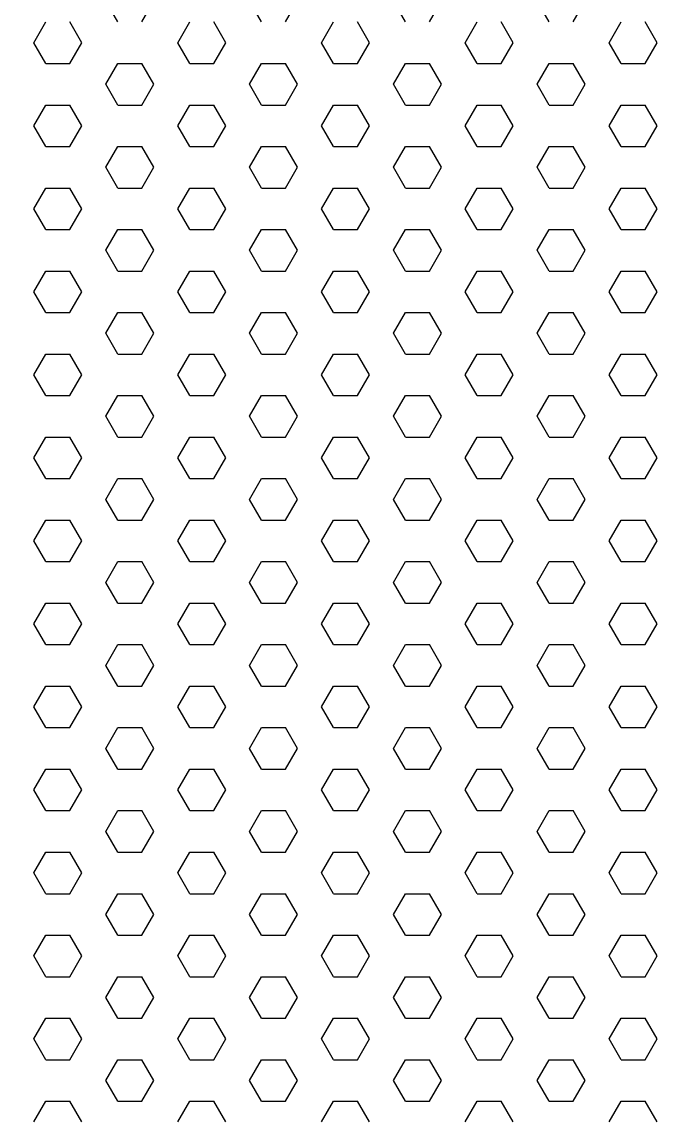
# Model space of a CAD drawing. Header units: millimetres. Extents: x 1464389 to 1998638, y -29162 to 256806.
# Drawn here: x 1540058.32 to 1540075.19, y 124746.98 to 124775.66 of the extents above; entities that cross this region are included whole.
import ezdxf

# ---------------------------------------------------------------- set-up
doc = ezdxf.new("R2010")
doc.units = ezdxf.units.MM
doc.header["$LTSCALE"] = 15
doc.layers.add('LS_DR_Washbasin', color=165, linetype='Continuous')

msp = doc.modelspace()

# ---------------------------------------------------------------- linework, layer by layer
at = {"layer": 'LS_DR_Washbasin', "linetype": 'Continuous'}
for p, q in [((1540060.818, 124775.665), (1540060.506, 124776.206)), ((1540061.443, 124775.665), (1540061.756, 124776.206)), ((1540064.568, 124775.665), (1540064.256, 124776.206)), ((1540065.193, 124775.665), (1540065.506, 124776.206)), ((1540068.318, 124775.665), (1540068.006, 124776.206)), ((1540068.943, 124775.665), (1540069.256, 124776.206)), ((1540072.068, 124775.665), (1540071.756, 124776.206)), ((1540072.693, 124775.665), (1540073.006, 124776.206)), ((1540058.631, 124775.123), (1540058.943, 124775.665)), ((1540059.881, 124775.123), (1540059.568, 124775.665)), ((1540062.381, 124775.123), (1540062.693, 124775.665)), ((1540063.631, 124775.123), (1540063.318, 124775.665)), ((1540066.131, 124775.123), (1540066.443, 124775.665)), ((1540067.381, 124775.123), (1540067.068, 124775.665)), ((1540069.881, 124775.123), (1540070.193, 124775.665)), ((1540071.131, 124775.123), (1540070.818, 124775.665)), ((1540073.631, 124775.123), (1540073.943, 124775.665)), ((1540074.881, 124775.123), (1540074.568, 124775.665)), ((1540058.943, 124774.582), (1540058.631, 124775.123)), ((1540059.568, 124774.582), (1540059.881, 124775.123)), ((1540062.693, 124774.582), (1540062.381, 124775.123)), ((1540063.318, 124774.582), (1540063.631, 124775.123)), ((1540066.443, 124774.582), (1540066.131, 124775.123)), ((1540067.068, 124774.582), (1540067.381, 124775.123)), ((1540070.193, 124774.582), (1540069.881, 124775.123)), ((1540070.818, 124774.582), (1540071.131, 124775.123)), ((1540073.943, 124774.582), (1540073.631, 124775.123)), ((1540074.568, 124774.582), (1540074.881, 124775.123)), ((1540058.943, 124774.582), (1540059.568, 124774.582)), ((1540060.506, 124774.041), (1540060.818, 124774.582)), ((1540060.818, 124774.582), (1540061.443, 124774.582)), ((1540061.756, 124774.041), (1540061.443, 124774.582)), ((1540062.693, 124774.582), (1540063.318, 124774.582)), ((1540064.256, 124774.041), (1540064.568, 124774.582)), ((1540064.568, 124774.582), (1540065.193, 124774.582)), ((1540065.506, 124774.041), (1540065.193, 124774.582)), ((1540066.443, 124774.582), (1540067.068, 124774.582)), ((1540068.006, 124774.041), (1540068.318, 124774.582)), ((1540068.318, 124774.582), (1540068.943, 124774.582)), ((1540069.256, 124774.041), (1540068.943, 124774.582)), ((1540070.193, 124774.582), (1540070.818, 124774.582)), ((1540071.756, 124774.041), (1540072.068, 124774.582)), ((1540072.068, 124774.582), (1540072.693, 124774.582)), ((1540073.006, 124774.041), (1540072.693, 124774.582)), ((1540073.943, 124774.582), (1540074.568, 124774.582)), ((1540060.818, 124773.5), (1540060.506, 124774.041)), ((1540061.443, 124773.5), (1540061.756, 124774.041)), ((1540064.568, 124773.5), (1540064.256, 124774.041)), ((1540065.193, 124773.5), (1540065.506, 124774.041)), ((1540068.318, 124773.5), (1540068.006, 124774.041)), ((1540068.943, 124773.5), (1540069.256, 124774.041)), ((1540072.068, 124773.5), (1540071.756, 124774.041)), ((1540072.693, 124773.5), (1540073.006, 124774.041)), ((1540058.631, 124772.958), (1540058.943, 124773.5)), ((1540058.943, 124773.5), (1540059.568, 124773.5)), ((1540059.881, 124772.958), (1540059.568, 124773.5)), ((1540060.818, 124773.5), (1540061.443, 124773.5)), ((1540062.381, 124772.958), (1540062.693, 124773.5)), ((1540062.693, 124773.5), (1540063.318, 124773.5)), ((1540063.631, 124772.958), (1540063.318, 124773.5)), ((1540064.568, 124773.5), (1540065.193, 124773.5)), ((1540066.131, 124772.958), (1540066.443, 124773.5)), ((1540066.443, 124773.5), (1540067.068, 124773.5)), ((1540067.381, 124772.958), (1540067.068, 124773.5)), ((1540068.318, 124773.5), (1540068.943, 124773.5)), ((1540069.881, 124772.958), (1540070.193, 124773.5)), ((1540070.193, 124773.5), (1540070.818, 124773.5)), ((1540071.131, 124772.958), (1540070.818, 124773.5)), ((1540072.068, 124773.5), (1540072.693, 124773.5)), ((1540073.631, 124772.958), (1540073.943, 124773.5)), ((1540073.943, 124773.5), (1540074.568, 124773.5)), ((1540074.881, 124772.958), (1540074.568, 124773.5)), ((1540058.943, 124772.417), (1540058.631, 124772.958)), ((1540059.568, 124772.417), (1540059.881, 124772.958)), ((1540062.693, 124772.417), (1540062.381, 124772.958)), ((1540063.318, 124772.417), (1540063.631, 124772.958)), ((1540066.443, 124772.417), (1540066.131, 124772.958)), ((1540067.068, 124772.417), (1540067.381, 124772.958)), ((1540070.193, 124772.417), (1540069.881, 124772.958)), ((1540070.818, 124772.417), (1540071.131, 124772.958)), ((1540073.943, 124772.417), (1540073.631, 124772.958)), ((1540074.568, 124772.417), (1540074.881, 124772.958)), ((1540058.943, 124772.417), (1540059.568, 124772.417)), ((1540060.506, 124771.876), (1540060.818, 124772.417)), ((1540060.818, 124772.417), (1540061.443, 124772.417)), ((1540061.756, 124771.876), (1540061.443, 124772.417)), ((1540062.693, 124772.417), (1540063.318, 124772.417)), ((1540064.256, 124771.876), (1540064.568, 124772.417)), ((1540064.568, 124772.417), (1540065.193, 124772.417)), ((1540065.506, 124771.876), (1540065.193, 124772.417)), ((1540066.443, 124772.417), (1540067.068, 124772.417)), ((1540068.006, 124771.876), (1540068.318, 124772.417)), ((1540068.318, 124772.417), (1540068.943, 124772.417)), ((1540069.256, 124771.876), (1540068.943, 124772.417)), ((1540070.193, 124772.417), (1540070.818, 124772.417)), ((1540071.756, 124771.876), (1540072.068, 124772.417)), ((1540072.068, 124772.417), (1540072.693, 124772.417)), ((1540073.006, 124771.876), (1540072.693, 124772.417)), ((1540073.943, 124772.417), (1540074.568, 124772.417)), ((1540060.818, 124771.335), (1540060.506, 124771.876)), ((1540061.443, 124771.335), (1540061.756, 124771.876)), ((1540064.568, 124771.335), (1540064.256, 124771.876)), ((1540065.193, 124771.335), (1540065.506, 124771.876)), ((1540068.318, 124771.335), (1540068.006, 124771.876)), ((1540068.943, 124771.335), (1540069.256, 124771.876)), ((1540072.068, 124771.335), (1540071.756, 124771.876)), ((1540072.693, 124771.335), (1540073.006, 124771.876)), ((1540058.631, 124770.793), (1540058.943, 124771.335)), ((1540058.943, 124771.335), (1540059.568, 124771.335)), ((1540059.881, 124770.793), (1540059.568, 124771.335)), ((1540060.818, 124771.335), (1540061.443, 124771.335)), ((1540062.381, 124770.793), (1540062.693, 124771.335)), ((1540062.693, 124771.335), (1540063.318, 124771.335)), ((1540063.631, 124770.793), (1540063.318, 124771.335)), ((1540064.568, 124771.335), (1540065.193, 124771.335)), ((1540066.131, 124770.793), (1540066.443, 124771.335)), ((1540066.443, 124771.335), (1540067.068, 124771.335)), ((1540067.381, 124770.793), (1540067.068, 124771.335)), ((1540068.318, 124771.335), (1540068.943, 124771.335)), ((1540069.881, 124770.793), (1540070.193, 124771.335)), ((1540070.193, 124771.335), (1540070.818, 124771.335)), ((1540071.131, 124770.793), (1540070.818, 124771.335)), ((1540072.068, 124771.335), (1540072.693, 124771.335)), ((1540073.631, 124770.793), (1540073.943, 124771.335)), ((1540073.943, 124771.335), (1540074.568, 124771.335)), ((1540074.881, 124770.793), (1540074.568, 124771.335)), ((1540058.943, 124770.252), (1540058.631, 124770.793)), ((1540059.568, 124770.252), (1540059.881, 124770.793)), ((1540062.693, 124770.252), (1540062.381, 124770.793)), ((1540063.318, 124770.252), (1540063.631, 124770.793)), ((1540066.443, 124770.252), (1540066.131, 124770.793)), ((1540067.068, 124770.252), (1540067.381, 124770.793)), ((1540070.193, 124770.252), (1540069.881, 124770.793)), ((1540070.818, 124770.252), (1540071.131, 124770.793)), ((1540073.943, 124770.252), (1540073.631, 124770.793)), ((1540074.568, 124770.252), (1540074.881, 124770.793)), ((1540058.943, 124770.252), (1540059.568, 124770.252)), ((1540060.506, 124769.711), (1540060.818, 124770.252)), ((1540060.818, 124770.252), (1540061.443, 124770.252)), ((1540061.756, 124769.711), (1540061.443, 124770.252)), ((1540062.693, 124770.252), (1540063.318, 124770.252)), ((1540064.256, 124769.711), (1540064.568, 124770.252)), ((1540064.568, 124770.252), (1540065.193, 124770.252)), ((1540065.506, 124769.711), (1540065.193, 124770.252)), ((1540066.443, 124770.252), (1540067.068, 124770.252)), ((1540068.006, 124769.711), (1540068.318, 124770.252)), ((1540068.318, 124770.252), (1540068.943, 124770.252)), ((1540069.256, 124769.711), (1540068.943, 124770.252)), ((1540070.193, 124770.252), (1540070.818, 124770.252)), ((1540071.756, 124769.711), (1540072.068, 124770.252)), ((1540072.068, 124770.252), (1540072.693, 124770.252)), ((1540073.006, 124769.711), (1540072.693, 124770.252)), ((1540073.943, 124770.252), (1540074.568, 124770.252)), ((1540060.818, 124769.169), (1540060.506, 124769.711)), ((1540061.443, 124769.169), (1540061.756, 124769.711)), ((1540064.568, 124769.169), (1540064.256, 124769.711)), ((1540065.193, 124769.169), (1540065.506, 124769.711)), ((1540068.318, 124769.169), (1540068.006, 124769.711)), ((1540068.943, 124769.169), (1540069.256, 124769.711)), ((1540072.068, 124769.169), (1540071.756, 124769.711)), ((1540072.693, 124769.169), (1540073.006, 124769.711)), ((1540058.631, 124768.628), (1540058.943, 124769.169)), ((1540058.943, 124769.17), (1540059.568, 124769.17)), ((1540059.881, 124768.628), (1540059.568, 124769.169)), ((1540060.818, 124769.17), (1540061.443, 124769.17)), ((1540062.381, 124768.628), (1540062.693, 124769.169)), ((1540062.693, 124769.17), (1540063.318, 124769.17)), ((1540063.631, 124768.628), (1540063.318, 124769.169)), ((1540064.568, 124769.17), (1540065.193, 124769.17)), ((1540066.131, 124768.628), (1540066.443, 124769.169)), ((1540066.443, 124769.17), (1540067.068, 124769.17)), ((1540067.381, 124768.628), (1540067.068, 124769.169)), ((1540068.318, 124769.17), (1540068.943, 124769.17)), ((1540069.881, 124768.628), (1540070.193, 124769.169)), ((1540070.193, 124769.17), (1540070.818, 124769.17)), ((1540071.131, 124768.628), (1540070.818, 124769.169)), ((1540072.068, 124769.17), (1540072.693, 124769.17)), ((1540073.631, 124768.628), (1540073.943, 124769.169)), ((1540073.943, 124769.17), (1540074.568, 124769.17)), ((1540074.881, 124768.628), (1540074.568, 124769.169)), ((1540058.943, 124768.087), (1540058.631, 124768.628)), ((1540059.568, 124768.087), (1540059.881, 124768.628)), ((1540062.693, 124768.087), (1540062.381, 124768.628)), ((1540063.318, 124768.087), (1540063.631, 124768.628)), ((1540066.443, 124768.087), (1540066.131, 124768.628)), ((1540067.068, 124768.087), (1540067.381, 124768.628)), ((1540070.193, 124768.087), (1540069.881, 124768.628)), ((1540070.818, 124768.087), (1540071.131, 124768.628)), ((1540073.943, 124768.087), (1540073.631, 124768.628)), ((1540074.568, 124768.087), (1540074.881, 124768.628)), ((1540058.943, 124768.087), (1540059.568, 124768.087)), ((1540060.506, 124767.546), (1540060.818, 124768.087)), ((1540060.818, 124768.087), (1540061.443, 124768.087)), ((1540061.756, 124767.546), (1540061.443, 124768.087)), ((1540062.693, 124768.087), (1540063.318, 124768.087)), ((1540064.256, 124767.546), (1540064.568, 124768.087)), ((1540064.568, 124768.087), (1540065.193, 124768.087)), ((1540065.506, 124767.546), (1540065.193, 124768.087)), ((1540066.443, 124768.087), (1540067.068, 124768.087)), ((1540068.006, 124767.546), (1540068.318, 124768.087)), ((1540068.318, 124768.087), (1540068.943, 124768.087)), ((1540069.256, 124767.546), (1540068.943, 124768.087)), ((1540070.193, 124768.087), (1540070.818, 124768.087)), ((1540071.756, 124767.546), (1540072.068, 124768.087)), ((1540072.068, 124768.087), (1540072.693, 124768.087)), ((1540073.006, 124767.546), (1540072.693, 124768.087)), ((1540073.943, 124768.087), (1540074.568, 124768.087)), ((1540060.818, 124767.004), (1540060.506, 124767.546)), ((1540061.443, 124767.004), (1540061.756, 124767.546)), ((1540064.568, 124767.004), (1540064.256, 124767.546)), ((1540065.193, 124767.004), (1540065.506, 124767.546)), ((1540068.318, 124767.004), (1540068.006, 124767.546)), ((1540068.943, 124767.004), (1540069.256, 124767.546)), ((1540072.068, 124767.004), (1540071.756, 124767.546)), ((1540072.693, 124767.004), (1540073.006, 124767.546)), ((1540058.631, 124766.463), (1540058.943, 124767.004)), ((1540058.943, 124767.004), (1540059.568, 124767.004)), ((1540059.881, 124766.463), (1540059.568, 124767.004)), ((1540060.818, 124767.004), (1540061.443, 124767.004)), ((1540062.381, 124766.463), (1540062.693, 124767.004)), ((1540062.693, 124767.004), (1540063.318, 124767.004)), ((1540063.631, 124766.463), (1540063.318, 124767.004)), ((1540064.568, 124767.004), (1540065.193, 124767.004)), ((1540066.131, 124766.463), (1540066.443, 124767.004)), ((1540066.443, 124767.004), (1540067.068, 124767.004)), ((1540067.381, 124766.463), (1540067.068, 124767.004)), ((1540068.318, 124767.004), (1540068.943, 124767.004)), ((1540069.881, 124766.463), (1540070.193, 124767.004)), ((1540070.193, 124767.004), (1540070.818, 124767.004)), ((1540071.131, 124766.463), (1540070.818, 124767.004)), ((1540072.068, 124767.004), (1540072.693, 124767.004)), ((1540073.631, 124766.463), (1540073.943, 124767.004)), ((1540073.943, 124767.004), (1540074.568, 124767.004)), ((1540074.881, 124766.463), (1540074.568, 124767.004)), ((1540058.943, 124765.922), (1540058.631, 124766.463)), ((1540059.568, 124765.922), (1540059.881, 124766.463)), ((1540062.693, 124765.922), (1540062.381, 124766.463)), ((1540063.318, 124765.922), (1540063.631, 124766.463)), ((1540066.443, 124765.922), (1540066.131, 124766.463)), ((1540067.068, 124765.922), (1540067.381, 124766.463)), ((1540070.193, 124765.922), (1540069.881, 124766.463)), ((1540070.818, 124765.922), (1540071.131, 124766.463)), ((1540073.943, 124765.922), (1540073.631, 124766.463)), ((1540074.568, 124765.922), (1540074.881, 124766.463)), ((1540058.943, 124765.922), (1540059.568, 124765.922)), ((1540060.506, 124765.381), (1540060.818, 124765.922)), ((1540060.818, 124765.922), (1540061.443, 124765.922)), ((1540061.756, 124765.381), (1540061.443, 124765.922)), ((1540062.693, 124765.922), (1540063.318, 124765.922)), ((1540064.256, 124765.381), (1540064.568, 124765.922)), ((1540064.568, 124765.922), (1540065.193, 124765.922)), ((1540065.506, 124765.381), (1540065.193, 124765.922)), ((1540066.443, 124765.922), (1540067.068, 124765.922)), ((1540068.006, 124765.381), (1540068.318, 124765.922)), ((1540068.318, 124765.922), (1540068.943, 124765.922)), ((1540069.256, 124765.381), (1540068.943, 124765.922)), ((1540070.193, 124765.922), (1540070.818, 124765.922)), ((1540071.756, 124765.381), (1540072.068, 124765.922)), ((1540072.068, 124765.922), (1540072.693, 124765.922)), ((1540073.006, 124765.381), (1540072.693, 124765.922)), ((1540073.943, 124765.922), (1540074.568, 124765.922)), ((1540060.818, 124764.839), (1540060.506, 124765.381)), ((1540061.443, 124764.839), (1540061.756, 124765.381)), ((1540064.568, 124764.839), (1540064.256, 124765.381)), ((1540065.193, 124764.839), (1540065.506, 124765.381)), ((1540068.318, 124764.839), (1540068.006, 124765.381)), ((1540068.943, 124764.839), (1540069.256, 124765.381)), ((1540072.068, 124764.839), (1540071.756, 124765.381)), ((1540072.693, 124764.839), (1540073.006, 124765.381)), ((1540058.631, 124764.298), (1540058.943, 124764.839)), ((1540058.943, 124764.839), (1540059.568, 124764.839)), ((1540059.881, 124764.298), (1540059.568, 124764.839)), ((1540060.818, 124764.839), (1540061.443, 124764.839)), ((1540062.381, 124764.298), (1540062.693, 124764.839)), ((1540062.693, 124764.839), (1540063.318, 124764.839)), ((1540063.631, 124764.298), (1540063.318, 124764.839)), ((1540064.568, 124764.839), (1540065.193, 124764.839)), ((1540066.131, 124764.298), (1540066.443, 124764.839)), ((1540066.443, 124764.839), (1540067.068, 124764.839)), ((1540067.381, 124764.298), (1540067.068, 124764.839)), ((1540068.318, 124764.839), (1540068.943, 124764.839)), ((1540069.881, 124764.298), (1540070.193, 124764.839)), ((1540070.193, 124764.839), (1540070.818, 124764.839)), ((1540071.131, 124764.298), (1540070.818, 124764.839)), ((1540072.068, 124764.839), (1540072.693, 124764.839)), ((1540073.631, 124764.298), (1540073.943, 124764.839)), ((1540073.943, 124764.839), (1540074.568, 124764.839)), ((1540074.881, 124764.298), (1540074.568, 124764.839)), ((1540058.943, 124763.757), (1540058.631, 124764.298)), ((1540059.568, 124763.757), (1540059.881, 124764.298)), ((1540062.693, 124763.757), (1540062.381, 124764.298)), ((1540063.318, 124763.757), (1540063.631, 124764.298)), ((1540066.443, 124763.757), (1540066.131, 124764.298)), ((1540067.068, 124763.757), (1540067.381, 124764.298)), ((1540070.193, 124763.757), (1540069.881, 124764.298)), ((1540070.818, 124763.757), (1540071.131, 124764.298)), ((1540073.943, 124763.757), (1540073.631, 124764.298)), ((1540074.568, 124763.757), (1540074.881, 124764.298)), ((1540058.943, 124763.757), (1540059.568, 124763.757)), ((1540060.506, 124763.216), (1540060.818, 124763.757)), ((1540060.818, 124763.757), (1540061.443, 124763.757)), ((1540061.756, 124763.216), (1540061.443, 124763.757)), ((1540062.693, 124763.757), (1540063.318, 124763.757)), ((1540064.256, 124763.216), (1540064.568, 124763.757)), ((1540064.568, 124763.757), (1540065.193, 124763.757)), ((1540065.506, 124763.216), (1540065.193, 124763.757)), ((1540066.443, 124763.757), (1540067.068, 124763.757)), ((1540068.006, 124763.216), (1540068.318, 124763.757)), ((1540068.318, 124763.757), (1540068.943, 124763.757)), ((1540069.256, 124763.216), (1540068.943, 124763.757)), ((1540070.193, 124763.757), (1540070.818, 124763.757)), ((1540071.756, 124763.216), (1540072.068, 124763.757)), ((1540072.068, 124763.757), (1540072.693, 124763.757)), ((1540073.006, 124763.216), (1540072.693, 124763.757)), ((1540073.943, 124763.757), (1540074.568, 124763.757)), ((1540060.818, 124762.674), (1540060.506, 124763.216)), ((1540061.443, 124762.674), (1540061.756, 124763.216)), ((1540064.568, 124762.674), (1540064.256, 124763.216)), ((1540065.193, 124762.674), (1540065.506, 124763.216)), ((1540068.318, 124762.674), (1540068.006, 124763.216)), ((1540068.943, 124762.674), (1540069.256, 124763.216)), ((1540072.068, 124762.674), (1540071.756, 124763.216)), ((1540072.693, 124762.674), (1540073.006, 124763.216)), ((1540058.631, 124762.133), (1540058.943, 124762.674)), ((1540058.943, 124762.674), (1540059.568, 124762.674)), ((1540059.881, 124762.133), (1540059.568, 124762.674)), ((1540060.818, 124762.674), (1540061.443, 124762.674)), ((1540062.381, 124762.133), (1540062.693, 124762.674)), ((1540062.693, 124762.674), (1540063.318, 124762.674)), ((1540063.631, 124762.133), (1540063.318, 124762.674)), ((1540064.568, 124762.674), (1540065.193, 124762.674)), ((1540066.131, 124762.133), (1540066.443, 124762.674)), ((1540066.443, 124762.674), (1540067.068, 124762.674)), ((1540067.381, 124762.133), (1540067.068, 124762.674)), ((1540068.318, 124762.674), (1540068.943, 124762.674)), ((1540069.881, 124762.133), (1540070.193, 124762.674)), ((1540070.193, 124762.674), (1540070.818, 124762.674)), ((1540071.131, 124762.133), (1540070.818, 124762.674)), ((1540072.068, 124762.674), (1540072.693, 124762.674)), ((1540073.631, 124762.133), (1540073.943, 124762.674)), ((1540073.943, 124762.674), (1540074.568, 124762.674)), ((1540074.881, 124762.133), (1540074.568, 124762.674)), ((1540058.943, 124761.592), (1540058.631, 124762.133)), ((1540059.568, 124761.592), (1540059.881, 124762.133)), ((1540062.693, 124761.592), (1540062.381, 124762.133)), ((1540063.318, 124761.592), (1540063.631, 124762.133)), ((1540066.443, 124761.592), (1540066.131, 124762.133)), ((1540067.068, 124761.592), (1540067.381, 124762.133)), ((1540070.193, 124761.592), (1540069.881, 124762.133)), ((1540070.818, 124761.592), (1540071.131, 124762.133)), ((1540073.943, 124761.592), (1540073.631, 124762.133)), ((1540074.568, 124761.592), (1540074.881, 124762.133)), ((1540058.943, 124761.592), (1540059.568, 124761.592)), ((1540060.506, 124761.05), (1540060.818, 124761.592)), ((1540060.818, 124761.592), (1540061.443, 124761.592)), ((1540061.756, 124761.05), (1540061.443, 124761.592)), ((1540062.693, 124761.592), (1540063.318, 124761.592)), ((1540064.256, 124761.05), (1540064.568, 124761.592)), ((1540064.568, 124761.592), (1540065.193, 124761.592)), ((1540065.506, 124761.05), (1540065.193, 124761.592)), ((1540066.443, 124761.592), (1540067.068, 124761.592)), ((1540068.006, 124761.05), (1540068.318, 124761.592)), ((1540068.318, 124761.592), (1540068.943, 124761.592)), ((1540069.256, 124761.05), (1540068.943, 124761.592)), ((1540070.193, 124761.592), (1540070.818, 124761.592)), ((1540071.756, 124761.05), (1540072.068, 124761.592)), ((1540072.068, 124761.592), (1540072.693, 124761.592)), ((1540073.006, 124761.05), (1540072.693, 124761.592)), ((1540073.943, 124761.592), (1540074.568, 124761.592)), ((1540060.818, 124760.509), (1540060.506, 124761.05)), ((1540061.443, 124760.509), (1540061.756, 124761.05)), ((1540064.568, 124760.509), (1540064.256, 124761.05)), ((1540065.193, 124760.509), (1540065.506, 124761.05)), ((1540068.318, 124760.509), (1540068.006, 124761.05)), ((1540068.943, 124760.509), (1540069.256, 124761.05)), ((1540072.068, 124760.509), (1540071.756, 124761.05)), ((1540072.693, 124760.509), (1540073.006, 124761.05)), ((1540058.631, 124759.968), (1540058.943, 124760.509)), ((1540058.943, 124760.509), (1540059.568, 124760.509)), ((1540059.881, 124759.968), (1540059.568, 124760.509)), ((1540060.818, 124760.509), (1540061.443, 124760.509)), ((1540062.381, 124759.968), (1540062.693, 124760.509)), ((1540062.693, 124760.509), (1540063.318, 124760.509)), ((1540063.631, 124759.968), (1540063.318, 124760.509)), ((1540064.568, 124760.509), (1540065.193, 124760.509)), ((1540066.131, 124759.968), (1540066.443, 124760.509)), ((1540066.443, 124760.509), (1540067.068, 124760.509)), ((1540067.381, 124759.968), (1540067.068, 124760.509)), ((1540068.318, 124760.509), (1540068.943, 124760.509)), ((1540069.881, 124759.968), (1540070.193, 124760.509)), ((1540070.193, 124760.509), (1540070.818, 124760.509)), ((1540071.131, 124759.968), (1540070.818, 124760.509)), ((1540072.068, 124760.509), (1540072.693, 124760.509)), ((1540073.631, 124759.968), (1540073.943, 124760.509)), ((1540073.943, 124760.509), (1540074.568, 124760.509)), ((1540074.881, 124759.968), (1540074.568, 124760.509)), ((1540058.943, 124759.427), (1540058.631, 124759.968)), ((1540059.568, 124759.427), (1540059.881, 124759.968)), ((1540062.693, 124759.427), (1540062.381, 124759.968)), ((1540063.318, 124759.427), (1540063.631, 124759.968)), ((1540066.443, 124759.427), (1540066.131, 124759.968)), ((1540067.068, 124759.427), (1540067.381, 124759.968)), ((1540070.193, 124759.427), (1540069.881, 124759.968)), ((1540070.818, 124759.427), (1540071.131, 124759.968)), ((1540073.943, 124759.427), (1540073.631, 124759.968)), ((1540074.568, 124759.427), (1540074.881, 124759.968)), ((1540058.943, 124759.427), (1540059.568, 124759.427)), ((1540060.506, 124758.885), (1540060.818, 124759.427)), ((1540060.818, 124759.427), (1540061.443, 124759.427)), ((1540061.756, 124758.885), (1540061.443, 124759.427)), ((1540062.693, 124759.427), (1540063.318, 124759.427)), ((1540064.256, 124758.885), (1540064.568, 124759.427)), ((1540064.568, 124759.427), (1540065.193, 124759.427)), ((1540065.506, 124758.885), (1540065.193, 124759.427)), ((1540066.443, 124759.427), (1540067.068, 124759.427)), ((1540068.006, 124758.885), (1540068.318, 124759.427)), ((1540068.318, 124759.427), (1540068.943, 124759.427)), ((1540069.256, 124758.885), (1540068.943, 124759.427)), ((1540070.193, 124759.427), (1540070.818, 124759.427)), ((1540071.756, 124758.885), (1540072.068, 124759.427)), ((1540072.068, 124759.427), (1540072.693, 124759.427)), ((1540073.006, 124758.885), (1540072.693, 124759.427)), ((1540073.943, 124759.427), (1540074.568, 124759.427)), ((1540060.818, 124758.344), (1540060.506, 124758.885)), ((1540061.443, 124758.344), (1540061.756, 124758.885)), ((1540064.568, 124758.344), (1540064.256, 124758.885)), ((1540065.193, 124758.344), (1540065.506, 124758.885)), ((1540068.318, 124758.344), (1540068.006, 124758.885)), ((1540068.943, 124758.344), (1540069.256, 124758.885)), ((1540072.068, 124758.344), (1540071.756, 124758.885)), ((1540072.693, 124758.344), (1540073.006, 124758.885)), ((1540058.631, 124757.803), (1540058.943, 124758.344)), ((1540058.943, 124758.344), (1540059.568, 124758.344)), ((1540059.881, 124757.803), (1540059.568, 124758.344)), ((1540060.818, 124758.344), (1540061.443, 124758.344)), ((1540062.381, 124757.803), (1540062.693, 124758.344)), ((1540062.693, 124758.344), (1540063.318, 124758.344)), ((1540063.631, 124757.803), (1540063.318, 124758.344)), ((1540064.568, 124758.344), (1540065.193, 124758.344)), ((1540066.131, 124757.803), (1540066.443, 124758.344)), ((1540066.443, 124758.344), (1540067.068, 124758.344)), ((1540067.381, 124757.803), (1540067.068, 124758.344)), ((1540068.318, 124758.344), (1540068.943, 124758.344)), ((1540069.881, 124757.803), (1540070.193, 124758.344)), ((1540070.193, 124758.344), (1540070.818, 124758.344)), ((1540071.131, 124757.803), (1540070.818, 124758.344)), ((1540072.068, 124758.344), (1540072.693, 124758.344)), ((1540073.631, 124757.803), (1540073.943, 124758.344)), ((1540073.943, 124758.344), (1540074.568, 124758.344)), ((1540074.881, 124757.803), (1540074.568, 124758.344)), ((1540058.943, 124757.262), (1540058.631, 124757.803)), ((1540059.568, 124757.262), (1540059.881, 124757.803)), ((1540062.693, 124757.262), (1540062.381, 124757.803)), ((1540063.318, 124757.262), (1540063.631, 124757.803)), ((1540066.443, 124757.262), (1540066.131, 124757.803)), ((1540067.068, 124757.262), (1540067.381, 124757.803)), ((1540070.193, 124757.262), (1540069.881, 124757.803)), ((1540070.818, 124757.262), (1540071.131, 124757.803)), ((1540073.943, 124757.262), (1540073.631, 124757.803)), ((1540074.568, 124757.262), (1540074.881, 124757.803)), ((1540058.943, 124757.262), (1540059.568, 124757.262)), ((1540060.506, 124756.72), (1540060.818, 124757.262)), ((1540060.818, 124757.262), (1540061.443, 124757.262)), ((1540061.756, 124756.72), (1540061.443, 124757.262)), ((1540062.693, 124757.262), (1540063.318, 124757.262)), ((1540064.256, 124756.72), (1540064.568, 124757.262)), ((1540064.568, 124757.262), (1540065.193, 124757.262)), ((1540065.506, 124756.72), (1540065.193, 124757.262)), ((1540066.443, 124757.262), (1540067.068, 124757.262)), ((1540068.006, 124756.72), (1540068.318, 124757.262)), ((1540068.318, 124757.262), (1540068.943, 124757.262)), ((1540069.256, 124756.72), (1540068.943, 124757.262)), ((1540070.193, 124757.262), (1540070.818, 124757.262)), ((1540071.756, 124756.72), (1540072.068, 124757.262)), ((1540072.068, 124757.262), (1540072.693, 124757.262)), ((1540073.006, 124756.72), (1540072.693, 124757.262)), ((1540073.943, 124757.262), (1540074.568, 124757.262)), ((1540060.818, 124756.179), (1540060.506, 124756.72)), ((1540061.443, 124756.179), (1540061.756, 124756.72)), ((1540064.568, 124756.179), (1540064.256, 124756.72)), ((1540065.193, 124756.179), (1540065.506, 124756.72)), ((1540068.318, 124756.179), (1540068.006, 124756.72)), ((1540068.943, 124756.179), (1540069.256, 124756.72)), ((1540072.068, 124756.179), (1540071.756, 124756.72)), ((1540072.693, 124756.179), (1540073.006, 124756.72)), ((1540058.631, 124755.638), (1540058.943, 124756.179)), ((1540058.943, 124756.179), (1540059.568, 124756.179)), ((1540059.881, 124755.638), (1540059.568, 124756.179)), ((1540060.818, 124756.179), (1540061.443, 124756.179)), ((1540062.381, 124755.638), (1540062.693, 124756.179)), ((1540062.693, 124756.179), (1540063.318, 124756.179)), ((1540063.631, 124755.638), (1540063.318, 124756.179)), ((1540064.568, 124756.179), (1540065.193, 124756.179)), ((1540066.131, 124755.638), (1540066.443, 124756.179)), ((1540066.443, 124756.179), (1540067.068, 124756.179)), ((1540067.381, 124755.638), (1540067.068, 124756.179)), ((1540068.318, 124756.179), (1540068.943, 124756.179)), ((1540069.881, 124755.638), (1540070.193, 124756.179)), ((1540070.193, 124756.179), (1540070.818, 124756.179)), ((1540071.131, 124755.638), (1540070.818, 124756.179)), ((1540072.068, 124756.179), (1540072.693, 124756.179)), ((1540073.631, 124755.638), (1540073.943, 124756.179)), ((1540073.943, 124756.179), (1540074.568, 124756.179)), ((1540074.881, 124755.638), (1540074.568, 124756.179)), ((1540058.943, 124755.097), (1540058.631, 124755.638)), ((1540059.568, 124755.097), (1540059.881, 124755.638)), ((1540062.693, 124755.097), (1540062.381, 124755.638)), ((1540063.318, 124755.097), (1540063.631, 124755.638)), ((1540066.443, 124755.097), (1540066.131, 124755.638)), ((1540067.068, 124755.097), (1540067.381, 124755.638)), ((1540070.193, 124755.097), (1540069.881, 124755.638)), ((1540070.818, 124755.097), (1540071.131, 124755.638)), ((1540073.943, 124755.097), (1540073.631, 124755.638)), ((1540074.568, 124755.097), (1540074.881, 124755.638)), ((1540058.943, 124755.097), (1540059.568, 124755.097)), ((1540060.506, 124754.555), (1540060.818, 124755.097)), ((1540060.818, 124755.097), (1540061.443, 124755.097)), ((1540061.756, 124754.555), (1540061.443, 124755.097)), ((1540062.693, 124755.097), (1540063.318, 124755.097)), ((1540064.256, 124754.555), (1540064.568, 124755.097)), ((1540064.568, 124755.097), (1540065.193, 124755.097)), ((1540065.506, 124754.555), (1540065.193, 124755.097)), ((1540066.443, 124755.097), (1540067.068, 124755.097)), ((1540068.006, 124754.555), (1540068.318, 124755.097)), ((1540068.318, 124755.097), (1540068.943, 124755.097)), ((1540069.256, 124754.555), (1540068.943, 124755.097)), ((1540070.193, 124755.097), (1540070.818, 124755.097)), ((1540071.756, 124754.555), (1540072.068, 124755.097)), ((1540072.068, 124755.097), (1540072.693, 124755.097)), ((1540073.006, 124754.555), (1540072.693, 124755.097)), ((1540073.943, 124755.097), (1540074.568, 124755.097)), ((1540060.818, 124754.014), (1540060.506, 124754.555)), ((1540061.443, 124754.014), (1540061.756, 124754.555)), ((1540064.568, 124754.014), (1540064.256, 124754.555)), ((1540065.193, 124754.014), (1540065.506, 124754.555)), ((1540068.318, 124754.014), (1540068.006, 124754.555)), ((1540068.943, 124754.014), (1540069.256, 124754.555)), ((1540072.068, 124754.014), (1540071.756, 124754.555)), ((1540072.693, 124754.014), (1540073.006, 124754.555)), ((1540058.631, 124753.473), (1540058.943, 124754.014)), ((1540058.943, 124754.014), (1540059.568, 124754.014)), ((1540059.881, 124753.473), (1540059.568, 124754.014)), ((1540060.818, 124754.014), (1540061.443, 124754.014)), ((1540062.381, 124753.473), (1540062.693, 124754.014)), ((1540062.693, 124754.014), (1540063.318, 124754.014)), ((1540063.631, 124753.473), (1540063.318, 124754.014)), ((1540064.568, 124754.014), (1540065.193, 124754.014)), ((1540066.131, 124753.473), (1540066.443, 124754.014)), ((1540066.443, 124754.014), (1540067.068, 124754.014)), ((1540067.381, 124753.473), (1540067.068, 124754.014)), ((1540068.318, 124754.014), (1540068.943, 124754.014)), ((1540069.881, 124753.473), (1540070.193, 124754.014)), ((1540070.193, 124754.014), (1540070.818, 124754.014)), ((1540071.131, 124753.473), (1540070.818, 124754.014)), ((1540072.068, 124754.014), (1540072.693, 124754.014)), ((1540073.631, 124753.473), (1540073.943, 124754.014)), ((1540073.943, 124754.014), (1540074.568, 124754.014)), ((1540074.881, 124753.473), (1540074.568, 124754.014)), ((1540058.943, 124752.931), (1540058.631, 124753.473)), ((1540059.568, 124752.931), (1540059.881, 124753.473)), ((1540062.693, 124752.931), (1540062.381, 124753.473)), ((1540063.318, 124752.931), (1540063.631, 124753.473)), ((1540066.443, 124752.931), (1540066.131, 124753.473)), ((1540067.068, 124752.931), (1540067.381, 124753.473)), ((1540070.193, 124752.931), (1540069.881, 124753.473)), ((1540070.818, 124752.931), (1540071.131, 124753.473)), ((1540073.943, 124752.931), (1540073.631, 124753.473)), ((1540074.568, 124752.931), (1540074.881, 124753.473)), ((1540058.943, 124752.932), (1540059.568, 124752.932)), ((1540060.506, 124752.39), (1540060.818, 124752.931)), ((1540060.818, 124752.932), (1540061.443, 124752.932)), ((1540061.756, 124752.39), (1540061.443, 124752.931)), ((1540062.693, 124752.932), (1540063.318, 124752.932)), ((1540064.256, 124752.39), (1540064.568, 124752.931)), ((1540064.568, 124752.932), (1540065.193, 124752.932)), ((1540065.506, 124752.39), (1540065.193, 124752.931)), ((1540066.443, 124752.932), (1540067.068, 124752.932)), ((1540068.006, 124752.39), (1540068.318, 124752.931)), ((1540068.318, 124752.932), (1540068.943, 124752.932)), ((1540069.256, 124752.39), (1540068.943, 124752.931)), ((1540070.193, 124752.932), (1540070.818, 124752.932)), ((1540071.756, 124752.39), (1540072.068, 124752.931)), ((1540072.068, 124752.932), (1540072.693, 124752.932)), ((1540073.006, 124752.39), (1540072.693, 124752.931)), ((1540073.943, 124752.932), (1540074.568, 124752.932)), ((1540060.818, 124751.849), (1540060.506, 124752.39)), ((1540061.443, 124751.849), (1540061.756, 124752.39)), ((1540064.568, 124751.849), (1540064.256, 124752.39)), ((1540065.193, 124751.849), (1540065.506, 124752.39)), ((1540068.318, 124751.849), (1540068.006, 124752.39)), ((1540068.943, 124751.849), (1540069.256, 124752.39)), ((1540072.068, 124751.849), (1540071.756, 124752.39)), ((1540072.693, 124751.849), (1540073.006, 124752.39)), ((1540058.631, 124751.308), (1540058.943, 124751.849)), ((1540058.943, 124751.849), (1540059.568, 124751.849)), ((1540059.881, 124751.308), (1540059.568, 124751.849)), ((1540060.818, 124751.849), (1540061.443, 124751.849)), ((1540062.381, 124751.308), (1540062.693, 124751.849)), ((1540062.693, 124751.849), (1540063.318, 124751.849)), ((1540063.631, 124751.308), (1540063.318, 124751.849)), ((1540064.568, 124751.849), (1540065.193, 124751.849)), ((1540066.131, 124751.308), (1540066.443, 124751.849)), ((1540066.443, 124751.849), (1540067.068, 124751.849)), ((1540067.381, 124751.308), (1540067.068, 124751.849)), ((1540068.318, 124751.849), (1540068.943, 124751.849)), ((1540069.881, 124751.308), (1540070.193, 124751.849)), ((1540070.193, 124751.849), (1540070.818, 124751.849)), ((1540071.131, 124751.308), (1540070.818, 124751.849)), ((1540072.068, 124751.849), (1540072.693, 124751.849)), ((1540073.631, 124751.308), (1540073.943, 124751.849)), ((1540073.943, 124751.849), (1540074.568, 124751.849)), ((1540074.881, 124751.308), (1540074.568, 124751.849)), ((1540058.943, 124750.766), (1540058.631, 124751.308)), ((1540059.568, 124750.766), (1540059.881, 124751.308)), ((1540062.693, 124750.766), (1540062.381, 124751.308)), ((1540063.318, 124750.766), (1540063.631, 124751.308)), ((1540066.443, 124750.766), (1540066.131, 124751.308)), ((1540067.068, 124750.766), (1540067.381, 124751.308)), ((1540070.193, 124750.766), (1540069.881, 124751.308)), ((1540070.818, 124750.766), (1540071.131, 124751.308)), ((1540073.943, 124750.766), (1540073.631, 124751.308)), ((1540074.568, 124750.766), (1540074.881, 124751.308)), ((1540058.943, 124750.766), (1540059.568, 124750.766)), ((1540060.506, 124750.225), (1540060.818, 124750.766)), ((1540060.818, 124750.766), (1540061.443, 124750.766)), ((1540061.756, 124750.225), (1540061.443, 124750.766)), ((1540062.693, 124750.766), (1540063.318, 124750.766)), ((1540064.256, 124750.225), (1540064.568, 124750.766)), ((1540064.568, 124750.766), (1540065.193, 124750.766)), ((1540065.506, 124750.225), (1540065.193, 124750.766)), ((1540066.443, 124750.766), (1540067.068, 124750.766)), ((1540068.006, 124750.225), (1540068.318, 124750.766)), ((1540068.318, 124750.766), (1540068.943, 124750.766)), ((1540069.256, 124750.225), (1540068.943, 124750.766)), ((1540070.193, 124750.766), (1540070.818, 124750.766)), ((1540071.756, 124750.225), (1540072.068, 124750.766)), ((1540072.068, 124750.766), (1540072.693, 124750.766)), ((1540073.006, 124750.225), (1540072.693, 124750.766)), ((1540073.943, 124750.766), (1540074.568, 124750.766)), ((1540060.818, 124749.684), (1540060.506, 124750.225)), ((1540061.443, 124749.684), (1540061.756, 124750.225)), ((1540064.568, 124749.684), (1540064.256, 124750.225)), ((1540065.193, 124749.684), (1540065.506, 124750.225)), ((1540068.318, 124749.684), (1540068.006, 124750.225)), ((1540068.943, 124749.684), (1540069.256, 124750.225)), ((1540072.068, 124749.684), (1540071.756, 124750.225)), ((1540072.693, 124749.684), (1540073.006, 124750.225)), ((1540058.631, 124749.143), (1540058.943, 124749.684)), ((1540058.943, 124749.684), (1540059.568, 124749.684)), ((1540059.881, 124749.143), (1540059.568, 124749.684)), ((1540060.818, 124749.684), (1540061.443, 124749.684)), ((1540062.381, 124749.143), (1540062.693, 124749.684)), ((1540062.693, 124749.684), (1540063.318, 124749.684)), ((1540063.631, 124749.143), (1540063.318, 124749.684)), ((1540064.568, 124749.684), (1540065.193, 124749.684)), ((1540066.131, 124749.143), (1540066.443, 124749.684)), ((1540066.443, 124749.684), (1540067.068, 124749.684)), ((1540067.381, 124749.143), (1540067.068, 124749.684)), ((1540068.318, 124749.684), (1540068.943, 124749.684)), ((1540069.881, 124749.143), (1540070.193, 124749.684)), ((1540070.193, 124749.684), (1540070.818, 124749.684)), ((1540071.131, 124749.143), (1540070.818, 124749.684)), ((1540072.068, 124749.684), (1540072.693, 124749.684)), ((1540073.631, 124749.143), (1540073.943, 124749.684)), ((1540073.943, 124749.684), (1540074.568, 124749.684)), ((1540074.881, 124749.143), (1540074.568, 124749.684)), ((1540058.943, 124748.601), (1540058.631, 124749.143)), ((1540059.568, 124748.601), (1540059.881, 124749.143)), ((1540062.693, 124748.601), (1540062.381, 124749.143)), ((1540063.318, 124748.601), (1540063.631, 124749.143)), ((1540066.443, 124748.601), (1540066.131, 124749.143)), ((1540067.068, 124748.601), (1540067.381, 124749.143)), ((1540070.193, 124748.601), (1540069.881, 124749.143)), ((1540070.818, 124748.601), (1540071.131, 124749.143)), ((1540073.943, 124748.601), (1540073.631, 124749.143)), ((1540074.568, 124748.601), (1540074.881, 124749.143)), ((1540058.943, 124748.601), (1540059.568, 124748.601)), ((1540060.506, 124748.06), (1540060.818, 124748.601)), ((1540060.818, 124748.601), (1540061.443, 124748.601)), ((1540061.756, 124748.06), (1540061.443, 124748.601)), ((1540062.693, 124748.601), (1540063.318, 124748.601)), ((1540064.256, 124748.06), (1540064.568, 124748.601)), ((1540064.568, 124748.601), (1540065.193, 124748.601)), ((1540065.506, 124748.06), (1540065.193, 124748.601)), ((1540066.443, 124748.601), (1540067.068, 124748.601)), ((1540068.006, 124748.06), (1540068.318, 124748.601)), ((1540068.318, 124748.601), (1540068.943, 124748.601)), ((1540069.256, 124748.06), (1540068.943, 124748.601)), ((1540070.193, 124748.601), (1540070.818, 124748.601)), ((1540071.756, 124748.06), (1540072.068, 124748.601)), ((1540072.068, 124748.601), (1540072.693, 124748.601)), ((1540073.006, 124748.06), (1540072.693, 124748.601)), ((1540073.943, 124748.601), (1540074.568, 124748.601)), ((1540060.818, 124747.519), (1540060.506, 124748.06)), ((1540061.443, 124747.519), (1540061.756, 124748.06)), ((1540064.568, 124747.519), (1540064.256, 124748.06)), ((1540065.193, 124747.519), (1540065.506, 124748.06)), ((1540068.318, 124747.519), (1540068.006, 124748.06)), ((1540068.943, 124747.519), (1540069.256, 124748.06)), ((1540072.068, 124747.519), (1540071.756, 124748.06)), ((1540072.693, 124747.519), (1540073.006, 124748.06)), ((1540058.631, 124746.978), (1540058.943, 124747.519)), ((1540058.943, 124747.519), (1540059.568, 124747.519)), ((1540059.881, 124746.978), (1540059.568, 124747.519)), ((1540060.818, 124747.519), (1540061.443, 124747.519)), ((1540062.381, 124746.978), (1540062.693, 124747.519)), ((1540062.693, 124747.519), (1540063.318, 124747.519)), ((1540063.631, 124746.978), (1540063.318, 124747.519)), ((1540064.568, 124747.519), (1540065.193, 124747.519)), ((1540066.131, 124746.978), (1540066.443, 124747.519)), ((1540066.443, 124747.519), (1540067.068, 124747.519)), ((1540067.381, 124746.978), (1540067.068, 124747.519)), ((1540068.318, 124747.519), (1540068.943, 124747.519)), ((1540069.881, 124746.978), (1540070.193, 124747.519)), ((1540070.193, 124747.519), (1540070.818, 124747.519)), ((1540071.131, 124746.978), (1540070.818, 124747.519)), ((1540072.068, 124747.519), (1540072.693, 124747.519)), ((1540073.631, 124746.978), (1540073.943, 124747.519)), ((1540073.943, 124747.519), (1540074.568, 124747.519)), ((1540074.881, 124746.978), (1540074.568, 124747.519))]:
    msp.add_line(p, q, dxfattribs=at)
at = {"layer": 'LS_DR_Washbasin'}
msp.add_circle((1540051.235, 124775.622), 46.676, dxfattribs=at)

doc.saveas('drawing.dxf')
